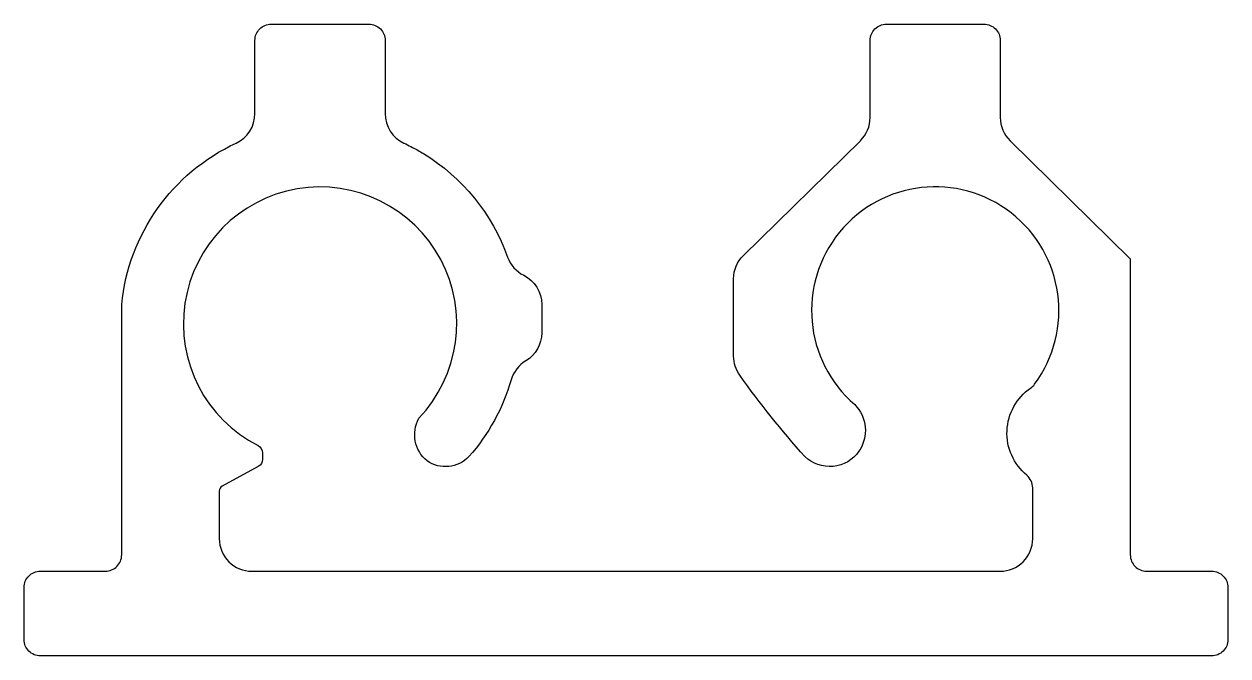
# Model space of a CAD drawing. Extents: x 723.6 to 760.6, y 559.1 to 578.5.
import ezdxf

# ---------------------------------------------------------------- set-up
doc = ezdxf.new("R2010")
doc.units = 0
doc.layers.get('0').update_dxf_attribs({"linetype": 'CONTINUOUS'})

msp = doc.modelspace()

# ---------------------------------------------------------------- linework, layer by layer
msp.add_lwpolyline([(724.096, 561.652), (726.096, 561.652, 0.414214), (726.596, 562.152), (726.596, 569.841, -0.265634), (730.113, 574.798, 0.291958), (730.692, 575.705), (730.692, 577.952, -0.414214), (731.192, 578.452), (732.692, 578.452), (734.192, 578.452, -0.414214), (734.692, 577.952), (734.692, 575.705, 0.29179), (735.27, 574.798, -0.019645), (735.697, 574.578, -0.008217), (735.871, 574.477, -0.17208), (738.457, 571.3, 0.193516), (738.952, 570.741, -0.284057), (739.505, 569.847), (739.505, 568.972, -0.263914), (739.018, 568.113, 0.18964), (738.57, 567.534, -0.111386), (737.267, 565.173, -0.367126), (735.98, 565.039, -0.356924), (735.727, 566.348, 3.022348), (730.788, 565.508, -0.282236), (730.924, 565.285), (730.924, 565.086, -0.274552), (730.794, 564.867), (729.682, 564.26, 0.274552), (729.595, 564.114), (729.595, 562.652, 0.414214), (730.595, 561.652), (753.596, 561.652, 0.414214), (754.596, 562.652), (754.596, 564.213, 0.22363), (754.415, 564.598, -0.498116), (754.533, 567.278, 0.082825), (754.652, 567.392, 2.299464), (749.128, 566.769, -0.358988), (749.256, 565.335, -0.460388), (747.592, 565.173, -0.026933), (745.594, 567.67, -0.157599), (745.405, 568.255), (745.405, 570.635, -0.201529), (745.705, 571.35), (749.299, 574.872, 0.201529), (749.599, 575.587), (749.599, 577.952, -0.414214), (750.099, 578.452), (751.599, 578.452), (753.099, 578.452, -0.414214), (753.599, 577.952), (753.599, 575.587, 0.201529), (753.899, 574.872), (757.596, 571.249), (757.596, 562.152, 0.414214), (758.096, 561.652), (760.096, 561.652, -0.414214), (760.596, 561.152), (760.596, 559.552, -0.414214), (760.096, 559.052), (724.096, 559.052, -0.414214), (723.596, 559.552), (723.596, 561.152, -0.414214)], format="xyb", close=True)

doc.saveas('drawing.dxf')
